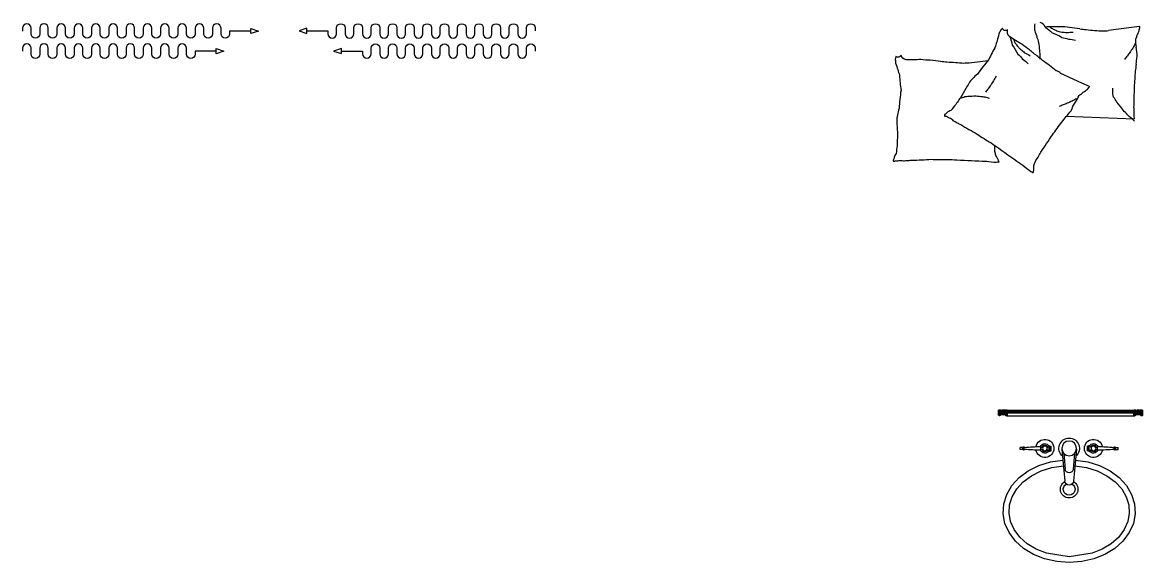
# Model space of a CAD drawing. Header units: millimetres. Extents: x -113526 to 211532, y -79714 to 28306.
# Drawn here: x 53110 to 57002, y 18924 to 20801 of the extents above; entities that cross this region are included whole.
import ezdxf

# ---------------------------------------------------------------- set-up
doc = ezdxf.new("R2010")
doc.units = ezdxf.units.MM
for name, color, linetype in [('$Longfin_AP_HATCH', 1, 'Continuous'), ('3粗线2 家具造型  - 7号线', 7, 'Continuous'), ('A01 建筑墙体', 4, 'Continuous'), ('FF-FURN', 51, 'Continuous')]:
    doc.layers.add(name, color=color, linetype=linetype)

# ---------------------------------------------------------------- blocks, each defined once
blk = doc.blocks.new('dbfgadhm')
at = {"layer": 'FF-FURN', "color": 4}
for p, q in [((173858939.1, 71135307.3), (173858859.6, 71135296.6)), ((173858967.9, 71135311.1), (173858939.1, 71135307.3)), ((173858948.7, 71134989.5), (173858713.2, 71134998))]:
    blk.add_line(p, q, dxfattribs=at)
for points in [[(173858515.5, 71135275.9, -0.263368), (173858509.3, 71135299.3, -0.494818), (173858491.3, 71135304.8, -0.049225), (173858484.3, 71135297.2, -0.036831), (173858478.3, 71135284.9, -0.031893), (173858472.8, 71135262.3, 0.035782), (173858467.6, 71135242.3, 0.032941), (173858444, 71135196, 0.026564), (173858404.1, 71135145.6, 0.017905), (173858387.9, 71135130.4, -0.033397), (173858379.7, 71135121.8, -0.03204), (173858368.6, 71135103.6, 0.018442), (173858350.6, 71135071, 0.010837), (173858329.5, 71135040.3, 0.014624), (173858312, 71135018.8, 0.111249), (173858299, 71135011.8, -0.153708), (173858290.5, 71135005.7, -0.076444), (173858289.5, 71135001.3, -0.215512), (173858290.5, 71134999.3, -0.585858), (173858293.8, 71134998.9, 0.363489), (173858297.4, 71134999.9, 0.191716), (173858306.7, 71134993.8, -0.129675), (173858319.4, 71134984.2, -0.01735), (173858333.8, 71134976.7, 0.019326), (173858346.8, 71134970, 0.018818), (173858403.7, 71134937.2, 0.021828), (173858451.5, 71134906.4, 0.006204), (173858478.2, 71134887.8, 0.001963), (173858562, 71134828.5, 0.028341), (173858589.7, 71134807.4, -0.117014), (173858597, 71134803, -0.36606), (173858598.2, 71134803.2, -0.03973), (173858600.2, 71134811.2, -0.048309), (173858600.2, 71134820.7, 0.062981), (173858600.4, 71134827.9, 0.04058), (173858605.1, 71134840.9, 0.014345), (173858624.4, 71134874.2, 0.005484), (173858664.7, 71134934.2, 0.007153), (173858697.5, 71134978.9, 0.008762), (173858713.2, 71134998, -0.008153), (173858730, 71135018.4, -0.06251), (173858744.5, 71135048.3, 0.078669), (173858757.3, 71135071.3, 0.047825), (173858768.2, 71135079.6, -0.034494), (173858783.8, 71135090.5, -0.023571), (173858794.2, 71135101.1, -0.510228), (173858793.6, 71135102.2), (173858767.2, 71135114.4), (173858694.4, 71135148, 0.073041), (173858678.1, 71135157.4, 0.023305), (173858630.9, 71135192.3, 0.018299), (173858613.8, 71135206.3, -0.01097), (173858585.7, 71135229.9, -0.042281), (173858559.1, 71135249.4, -0.027201), (173858515.3, 71135276.2)], [(173858640, 71135308.9, -0.077379), (173858664, 71135288.5, -0.077379), (173858697.1, 71135273.3, -0.047525), (173858720.6, 71135267.2, -0.047525), (173858745.6, 71135263.9)], [(173858655.4, 71135309.5, -0.05369), (173858667.7, 71135301.2, -0.070312), (173858679.4, 71135296.3, -0.015448), (173858687.6, 71135294, -0.013244), (173858697.4, 71135291.7, -0.082127), (173858714.7, 71135289.7, -0.064164), (173858737, 71135291)], [(173858515.5, 71135276, -0.077379), (173858524.9, 71135245.9, -0.077379), (173858544.7, 71135215.3, -0.047525), (173858561.3, 71135197.6, -0.047525), (173858580.5, 71135181.4)], [(173858528.9, 71135268.3, -0.05369), (173858534.8, 71135254.6, -0.070312), (173858542.1, 71135244.2, -0.015448), (173858547.8, 71135237.9, -0.013244), (173858554.8, 71135230.7, -0.082127), (173858568.3, 71135219.7, -0.064164), (173858587.9, 71135208.9)], [(173858952.9, 71135251.7, 0.009729), (173858944, 71135236.1, 0.009729), (173858934.1, 71135220.8, 0.007971), (173858925.2, 71135208.4, 0.007971), (173858915.6, 71135196.2)], [(173858156.3, 71135195.4, -0.263368), (173858138.5, 71135211.8, -0.494818), (173858120.5, 71135206.8, -0.049225), (173858118.6, 71135196.6, -0.036831), (173858120.1, 71135183, -0.031893), (173858127.5, 71135161, 0.035782), (173858133.9, 71135141.3, 0.032941), (173858138.8, 71135089.6, 0.026564), (173858132.1, 71135025.6, 0.017905), (173858126.6, 71135004.1, -0.033397), (173858124.2, 71134992.5, -0.03204), (173858124.6, 71134971.2, 0.018442), (173858126.9, 71134934.1, 0.010837), (173858125.5, 71134896.8, 0.014624), (173858122.2, 71134869.2, 0.111249), (173858115, 71134856.4, -0.153708), (173858111, 71134846.7, -0.076444), (173858112.6, 71134842.4, -0.215512), (173858114.6, 71134841.2, -0.585858), (173858117.5, 71134842.7, 0.363489), (173858120, 71134845.5, 0.191716), (173858131.1, 71134845.3, -0.129675), (173858147, 71134843.9, -0.01735), (173858163.2, 71134845.4, 0.019326), (173858177.7, 71134846.7, 0.018818), (173858243.4, 71134849.4, 0.021828), (173858300.3, 71134849, 0.006204), (173858332.7, 71134847.7, 0.001963), (173858435.3, 71134842.5, 0.028341), (173858469.9, 71134839.5, -0.117014), (173858478.5, 71134839.7, -0.36606), (173858479.4, 71134840.5, -0.03973), (173858476.8, 71134848.4, -0.048309), (173858471.7, 71134856.4, 0.062981), (173858468.1, 71134862.6, 0.04058), (173858465, 71134876.1, 0.008142), (173858463.9, 71134897.9, 0.005484)], [(173858441.1, 71135191.9), (173858375.9, 71135183.2, 0.073041), (173858357.1, 71135182.4, 0.023305), (173858298.5, 71135186.6, 0.018299), (173858276.6, 71135189.3, -0.01097), (173858240.2, 71135194.1, -0.042281), (173858207.3, 71135196.3, -0.027201), (173858156, 71135195.5)], [(173858469.2, 71135138.2, 0.009729), (173858460.3, 71135122.7, 0.009729), (173858450.4, 71135107.3, 0.007971), (173858441.5, 71135094.9, 0.007971), (173858432, 71135082.7)], [(173858344.5, 71135061.7, 0.027842), (173858360.6, 71135067.5, 0.048685), (173858371, 71135069.3, 0.023666), (173858399.4, 71135069.9, 0.031223), (173858422, 71135068.1, 0.046801), (173858429.8, 71135066.5, 0.023191), (173858445.8, 71135061.6)], [(173858950, 71134981.5, 0.016108), (173858925.2, 71135004.3, 0.024599), (173858911, 71135019.9, 0.009477), (173858889.1, 71135048.6, 0.015937), (173858877.5, 71135065.9, 0.072521), (173858874.2, 71135075.4, 0.033339), (173858874.4, 71135096.3)], [(173858749.1, 71135060.1, 0.009729), (173858733.2, 71135051.7, 0.009729), (173858716.6, 71135044, 0.007971), (173858702.5, 71135038.3, 0.007971), (173858687.9, 71135033.2)]]:
    blk.add_lwpolyline(points, format="xyb", dxfattribs=at)
for centre, radius, start, end in [((173858654.6, 71135305.8), 52.5, 164.0974, 175.3698), ((173858695.5, 71135313.1), 93.3, 181.864, 190.3012), ((173858779.8, 71135343.8), 182.3, 195.068, 202.3748), ((173858616.6, 71135301.3), 24.5, 17.8135, 76.8327), ((173858673.1, 71134838.4), 471.7, 87.8287, 94.0611), ((173858694.4, 71135114.4), 195.4, 81.3221, 91.0065), ((173858632.3, 71134475.7), 836.9, 81.2008, 83.7148), ((173858808.1, 71135600.4), 301.4, 260.8759, 265.0692), ((173858856.9, 71135926.3), 630.7, 263.197, 268.5372), ((173858847.4, 71135360.3), 64.8, 264.1403, 280.8504), ((173858834.7, 71135340.4), 138.5, 333.4134, 341.3157), ((173858813.3, 71135336.4), 157.9, 345.1599, 350.561), ((173858968.3, 71135310.4), 0.755, 8.2712, 116.3991), ((173858477.4, 71135220), 144.5, 13.9328, 22.1299), ((173859037.6, 71135257.3), 84.2, 174.3431, 192.3357), ((173859023, 71135247.3), 71.5, 154.2296, 165.182), ((173858227.9, 71135192.2), 394.7, 1.5736, 9.1204), ((173858825.9, 71135208.1), 133.2, 359.2359, 13.5436), ((173858017.5, 71135234.2), 605.7, 356.5105, 357.0536), ((173859652.2, 71135082.9), 703.1, 172.0615, 174.0695), ((173858151.6, 71135292.8), 812.1, 352.0159, 353.8844), ((173860884.5, 71134995.8), 1938.3, 175.2728, 176.912), ((173862240.7, 71134978.2), 3294, 177.8757, 179.1326), ((173859618.3, 71135035.6), 671.1, 180.6453, 183.9327)]:
    blk.add_arc(centre, radius, start, end, dxfattribs=at)
blk = doc.blocks.new('e3rr4r')
at = {"layer": 'A01 建筑墙体'}
h = blk.add_hatch(dxfattribs=at)
h.set_pattern_fill('木纹5', color=250, scale=5, angle=180, double=1)
h.set_pattern_definition([(180, (62777.402, 136297.25), (-3e-14, 20), [4, -6, 2, -8]), (180, (62763.402, 136297.75), (-3e-14, 20), [4, -16]), (180, (62765.402, 136298.75), (-3e-14, 20), [2, -18]), (180, (62776.402, 136299.25), (-3e-14, 20), [1, -14, 1, -4]), (180, (62769.402, 136300.25), (-3e-14, 20), [4, -6, 1, -9]), (180, (62774.402, 136300.75), (-3e-14, 20), [3, -17]), (180, (62769.402, 136301.25), (-3e-14, 20), [6, -14]), (180, (62775.402, 136301.75), (-3e-14, 20), [4, -16]), (180, (62767.402, 136302.25), (-3e-14, 20), [10, -10]), (180, (62773.402, 136303.25), (-3e-14, 20), [2, -6, 4, -8]), (180, (62759.402, 136303.75), (-3e-14, 20), [4, -16]), (180, (62763.402, 136304.25), (-3e-14, 20), [2, -18]), (180, (62767.402, 136304.75), (-3e-14, 20), [2, -18]), (180, (62777.402, 136305.25), (-3e-14, 20), [4, -16]), (180, (62767.402, 136305.75), (-3e-14, 20), [4, -16]), (180, (62767.402, 136306.75), (-3e-14, 20), [4, -4, 4, -8]), (180, (62771.402, 136307.75), (-3e-14, 20), [2, -10, 4, -4]), (180, (62767.402, 136308.25), (-3e-14, 20), [6, -14]), (180, (62767.402, 136309.25), (-3e-14, 20), [4, -16]), (180, (62775.402, 136309.75), (-3e-14, 20), [6, -8, 2, -4]), (180, (62775.402, 136310.75), (-3e-14, 20), [10, -10]), (180, (62763.402, 136311.25), (-3e-14, 20), [2, -18]), (180, (62769.402, 136311.75), (-3e-14, 20), [4, -16]), (180, (62773.402, 136312.25), (-3e-14, 20), [2, -8, 2, -8]), (180, (62775.402, 136312.75), (-3e-14, 20), [2, -6, 4, -8]), (180, (62771.402, 136313.25), (-3e-14, 20), [2, -10, 2, -6]), (180, (62767.402, 136313.75), (-3e-14, 20), [6, -14]), (180, (62775.402, 136314.75), (-3e-14, 20), [4, -16]), (180, (62765.402, 136315.25), (-3e-14, 20), [2, -18]), (180, (62761.402, 136315.75), (-3e-14, 20), [2, -18]), (165.9637565, (62763.4023, 136298.7495), (-20, -7e-10), [2.06, -80.4021105]), (165.9637565, (62761.4023, 136303.2495), (-20, -7e-10), [2.06, -80.4021105]), (165.9637565, (62763.4023, 136315.2495), (-20, -7e-10), [2.06, -80.4021105]), (165.9637565, (62769.4023, 136307.7495), (-20, -7e-10), [2.06, -80.4021105]), (165.9637565, (62765.4023, 136310.7495), (-20, -7e-10), [2.06, -80.4021105]), (165.9637565, (62763.4023, 136309.2495), (-20, -7e-10), [2.06, -80.4021105]), (165.9637565, (62773.4023, 136312.7495), (-20, -7e-10), [2.06, -80.4021105]), (165.9637565, (62765.4023, 136311.7495), (-20, -7e-10), [2.06, -80.4021105]), (165.9637565, (62761.4023, 136304.2495), (-20, -7e-10), [4.12, -78.3421105]), (165.9637565, (62763.4023, 136305.7495), (-20, -7e-10), [4.12, -78.3421105]), (165.9637565, (62763.4023, 136306.7495), (-20, -7e-10), [4.12, -78.3421105]), (14.0362435, (62769.4023, 136300.2495), (20, -7e-10), [2.06, -4.12, 2.06, -74.2221105]), (14.0362435, (62773.4023, 136303.2495), (20, -7e-10), [2.06, -80.4021105]), (14.0362435, (62773.4023, 136312.2495), (20, -7e-10), [4.12, -78.3421105]), (345.9637565, (62763.4023, 136297.7495), (20, 7e-10), [2.06, -80.4021105]), (194.0362435, (62759.4023, 136297.7495), (-20, 7e-10), [2.06, -80.4021105]), (194.0362435, (62765.4023, 136304.7495), (-20, 7e-10), [2.06, -80.4021105]), (194.0362435, (62761.4023, 136308.2495), (-20, 7e-10), [2.06, -80.4021105]), (194.0362435, (62769.4023, 136309.7495), (-20, 7e-10), [2.06, -80.4021105]), (194.0362435, (62771.4023, 136312.2495), (-20, 7e-10), [2.06, -80.4021105]), (194.0362435, (62769.4023, 136313.2495), (-20, 7e-10), [2.06, -80.4021105]), (194.0362435, (62769.4023, 136309.7495), (-20, 7e-10), [2.06, -80.4021105]), (194.0362435, (62763.4023, 136312.7495), (-20, 7e-10), [8.24, -74.2221105]), (194.0362435, (62775.4023, 136299.2495), (-20, 7e-10), [8.24, -74.2221105]), (194.0362435, (62773.4023, 136300.7495), (-20, 7e-10), [8.24, -74.2221105]), (194.0362435, (62771.4023, 136301.7495), (-20, 7e-10), [2.06, -4.12, 4.12, -72.1621105]), (194.0362435, (62771.4023, 136303.2495), (-20, 7e-10), [4.12, -4.12, 4.12, -70.1021105]), (194.0362435, (62773.4023, 136305.2495), (-20, 7e-10), [8.24, -74.2221105]), (194.0362435, (62775.4023, 136306.7495), (-20, 7e-10), [8.24, -74.2221105]), (194.0362435, (62775.4023, 136307.7495), (-20, 7e-10), [8.24, -74.2221105]), (194.0362435, (62761.4023, 136313.7495), (-20, 7e-10), [2.06, -80.4021105]), (194.0362325, (62759.4023, 136315.7495), (-20, 3.84e-06), [4.12, -78.3421105]), (194.0362325, (62771.4023, 136314.7495), (-20, 3.84e-06), [4.12, -78.3421105]), (194.0362425, (62773.4023, 136297.2495), (-20, 3.5e-07), [8.24, -74.2221105]), (194.0362425, (62761.4023, 136311.2495), (-20, 3.5e-07), [6.18, -76.2821105]), (194.0362425, (62759.4023, 136309.7495), (-20, 3.5e-07), [12.36, -70.1021105])])
edge = h.paths.add_edge_path()
edge.add_arc((242381.2, -16674.7), 3, -2.2288, 182.2288)
edge.add_arc((242376.7, -16674.9), 1.5, -176.3285, 3.3181, ccw=False)
edge.add_line((242375.2, -16675), (242363.6, -16675))
edge.add_arc((242362.1, -16674.7), 1.51, -176.1446, -9.9844, ccw=False)
edge.add_arc((242357.4, -16675.2), 3.24, 6.1071, 169.3095)
edge.add_line((242354.2, -16674.6), (242354.2, -16691.9))
edge.add_line((242354.2, -16691.9), (242384.2, -16691.9))
edge.add_line((242384.2, -16691.9), (242384.2, -16674.8))
h = blk.add_hatch(dxfattribs=at)
h.set_pattern_fill('木纹5', color=250, scale=5, angle=180, double=1)
h.set_pattern_definition([(180, (63247.402, 136297.25), (-3e-14, 20), [4, -6, 2, -8]), (180, (63233.402, 136297.75), (-3e-14, 20), [4, -16]), (180, (63235.402, 136298.75), (-3e-14, 20), [2, -18]), (180, (63246.402, 136299.25), (-3e-14, 20), [1, -14, 1, -4]), (180, (63239.402, 136300.25), (-3e-14, 20), [4, -6, 1, -9]), (180, (63244.402, 136300.75), (-3e-14, 20), [3, -17]), (180, (63239.402, 136301.25), (-3e-14, 20), [6, -14]), (180, (63245.402, 136301.75), (-3e-14, 20), [4, -16]), (180, (63237.402, 136302.25), (-3e-14, 20), [10, -10]), (180, (63243.402, 136303.25), (-3e-14, 20), [2, -6, 4, -8]), (180, (63229.402, 136303.75), (-3e-14, 20), [4, -16]), (180, (63233.402, 136304.25), (-3e-14, 20), [2, -18]), (180, (63237.402, 136304.75), (-3e-14, 20), [2, -18]), (180, (63247.402, 136305.25), (-3e-14, 20), [4, -16]), (180, (63237.402, 136305.75), (-3e-14, 20), [4, -16]), (180, (63237.402, 136306.75), (-3e-14, 20), [4, -4, 4, -8]), (180, (63241.402, 136307.75), (-3e-14, 20), [2, -10, 4, -4]), (180, (63237.402, 136308.25), (-3e-14, 20), [6, -14]), (180, (63237.402, 136309.25), (-3e-14, 20), [4, -16]), (180, (63245.402, 136309.75), (-3e-14, 20), [6, -8, 2, -4]), (180, (63245.402, 136310.75), (-3e-14, 20), [10, -10]), (180, (63233.402, 136311.25), (-3e-14, 20), [2, -18]), (180, (63239.402, 136311.75), (-3e-14, 20), [4, -16]), (180, (63243.402, 136312.25), (-3e-14, 20), [2, -8, 2, -8]), (180, (63245.402, 136312.75), (-3e-14, 20), [2, -6, 4, -8]), (180, (63241.402, 136313.25), (-3e-14, 20), [2, -10, 2, -6]), (180, (63237.402, 136313.75), (-3e-14, 20), [6, -14]), (180, (63245.402, 136314.75), (-3e-14, 20), [4, -16]), (180, (63235.402, 136315.25), (-3e-14, 20), [2, -18]), (180, (63231.402, 136315.75), (-3e-14, 20), [2, -18]), (165.9637565, (63233.4023, 136298.7495), (-20, -7e-10), [2.06, -80.4021105]), (165.9637565, (63231.4023, 136303.2495), (-20, -7e-10), [2.06, -80.4021105]), (165.9637565, (63233.4023, 136315.2495), (-20, -7e-10), [2.06, -80.4021105]), (165.9637565, (63239.4023, 136307.7495), (-20, -7e-10), [2.06, -80.4021105]), (165.9637565, (63235.4023, 136310.7495), (-20, -7e-10), [2.06, -80.4021105]), (165.9637565, (63233.4023, 136309.2495), (-20, -7e-10), [2.06, -80.4021105]), (165.9637565, (63243.4023, 136312.7495), (-20, -7e-10), [2.06, -80.4021105]), (165.9637565, (63235.4023, 136311.7495), (-20, -7e-10), [2.06, -80.4021105]), (165.9637565, (63231.4023, 136304.2495), (-20, -7e-10), [4.12, -78.3421105]), (165.9637565, (63233.4023, 136305.7495), (-20, -7e-10), [4.12, -78.3421105]), (165.9637565, (63233.4023, 136306.7495), (-20, -7e-10), [4.12, -78.3421105]), (14.0362435, (63239.4023, 136300.2495), (20, -7e-10), [2.06, -4.12, 2.06, -74.2221105]), (14.0362435, (63243.4023, 136303.2495), (20, -7e-10), [2.06, -80.4021105]), (14.0362435, (63243.4023, 136312.2495), (20, -7e-10), [4.12, -78.3421105]), (345.9637565, (63233.4023, 136297.7495), (20, 7e-10), [2.06, -80.4021105]), (194.0362435, (63229.4023, 136297.7495), (-20, 7e-10), [2.06, -80.4021105]), (194.0362435, (63235.4023, 136304.7495), (-20, 7e-10), [2.06, -80.4021105]), (194.0362435, (63231.4023, 136308.2495), (-20, 7e-10), [2.06, -80.4021105]), (194.0362435, (63239.4023, 136309.7495), (-20, 7e-10), [2.06, -80.4021105]), (194.0362435, (63241.4023, 136312.2495), (-20, 7e-10), [2.06, -80.4021105]), (194.0362435, (63239.4023, 136313.2495), (-20, 7e-10), [2.06, -80.4021105]), (194.0362435, (63239.4023, 136309.7495), (-20, 7e-10), [2.06, -80.4021105]), (194.0362435, (63233.4023, 136312.7495), (-20, 7e-10), [8.24, -74.2221105]), (194.0362435, (63245.4023, 136299.2495), (-20, 7e-10), [8.24, -74.2221105]), (194.0362435, (63243.4023, 136300.7495), (-20, 7e-10), [8.24, -74.2221105]), (194.0362435, (63241.4023, 136301.7495), (-20, 7e-10), [2.06, -4.12, 4.12, -72.1621105]), (194.0362435, (63241.4023, 136303.2495), (-20, 7e-10), [4.12, -4.12, 4.12, -70.1021105]), (194.0362435, (63243.4023, 136305.2495), (-20, 7e-10), [8.24, -74.2221105]), (194.0362435, (63245.4023, 136306.7495), (-20, 7e-10), [8.24, -74.2221105]), (194.0362435, (63245.4023, 136307.7495), (-20, 7e-10), [8.24, -74.2221105]), (194.0362435, (63231.4023, 136313.7495), (-20, 7e-10), [2.06, -80.4021105]), (194.0362325, (63229.4023, 136315.7495), (-20, 3.84e-06), [4.12, -78.3421105]), (194.0362325, (63241.4023, 136314.7495), (-20, 3.84e-06), [4.12, -78.3421105]), (194.0362425, (63243.4023, 136297.2495), (-20, 3.5e-07), [8.24, -74.2221105]), (194.0362425, (63231.4023, 136311.2495), (-20, 3.5e-07), [6.18, -76.2821105]), (194.0362425, (63229.4023, 136309.7495), (-20, 3.5e-07), [12.36, -70.1021105])])
edge = h.paths.add_edge_path()
edge.add_arc((242851.2, -16674.7), 3, -2.2288, 182.2288)
edge.add_arc((242846.7, -16674.9), 1.5, -176.3285, 3.3181, ccw=False)
edge.add_line((242845.2, -16675), (242833.6, -16675))
edge.add_arc((242832.1, -16674.7), 1.51, -176.1446, -9.9844, ccw=False)
edge.add_arc((242827.4, -16675.2), 3.24, 6.1071, 169.3095)
edge.add_line((242824.2, -16674.6), (242824.2, -16691.9))
edge.add_line((242824.2, -16691.9), (242854.2, -16691.9))
edge.add_line((242854.2, -16691.9), (242854.2, -16674.8))
at = {"layer": '3粗线2 家具造型  - 7号线', "color": 250}
for p, q in [((242501.3, -16553.7), (242501.3, -16563.8)), ((242507.4, -16555.2), (242501.3, -16555.2)), ((242507.4, -16562.3), (242501.3, -16562.3)), ((242522.2, -16555.2), (242530.2, -16550.5)), ((242522.2, -16562.3), (242530.2, -16566.9)), ((242530.2, -16549.4), (242532.5, -16549.4)), ((242530.2, -16549.4), (242530.2, -16568.1)), ((242530.2, -16568.1), (242532.5, -16568.1)), ((242532.5, -16549.4), (242536.1, -16550.5)), ((242532.5, -16549.4), (242532.5, -16568.1)), ((242532.5, -16568.1), (242536.1, -16566.9)), ((242536.1, -16550.5), (242536.1, -16566.9)), ((242665.9, -16549.4), (242662.3, -16550.5)), ((242662.3, -16550.5), (242662.3, -16566.9)), ((242665.9, -16568.1), (242662.3, -16566.9)), ((242668.2, -16549.4), (242665.9, -16549.4)), ((242665.9, -16549.4), (242665.9, -16568.1)), ((242668.2, -16568.1), (242665.9, -16568.1)), ((242668.2, -16549.4), (242668.2, -16568.1)), ((242676.2, -16555.2), (242668.2, -16550.5)), ((242676.2, -16562.3), (242668.2, -16566.9)), ((242691, -16555.2), (242697.1, -16555.2)), ((242691, -16562.3), (242697.1, -16562.3)), ((242697.1, -16553.7), (242697.1, -16563.8))]:
    blk.add_line(p, q, dxfattribs=at)
at = {"layer": '3粗线2 家具造型  - 7号线', "color": 4}
for points in [[(242384.2, -16674.8, 1.039676), (242378.2, -16674.8, -0.996921), (242375.2, -16675), (242363.6, -16675, -0.885972), (242360.6, -16674.9, 0.863195), (242354.2, -16674.6), (242354.2, -16691.9), (242384.2, -16691.9), (242384.2, -16674.8)], [(242854.2, -16674.8, 1.039676), (242848.2, -16674.8, -0.996921), (242845.2, -16675), (242833.6, -16675, -0.885972), (242830.6, -16674.9, 0.863195), (242824.2, -16674.6), (242824.2, -16691.9), (242854.2, -16691.9), (242854.2, -16674.8)]]:
    blk.add_lwpolyline(points, format="xyb", dxfattribs=at)
at = {"layer": '3粗线2 家具造型  - 7号线', "color": 250}
for centre in [(242514.8, -16558.7), (242683.6, -16558.7)]:
    blk.add_circle(centre, 8.2, dxfattribs=at)
for centre, start, end in [((242500.2, -16553.7), 0, 89.8952), ((242500.2, -16563.8), 270.1048, 0), ((242698.2, -16553.7), 90.1048, 180), ((242698.2, -16563.8), 180, 269.8952)]:
    blk.add_arc(centre, 1.17, start, end, dxfattribs=at)
at = {"layer": 'A01 建筑墙体', "color": 4, "extrusion": (0, 0, -1)}
for p, q in [((242475.1, -16190.1), (242440.8, -16211.1)), ((242513.9, -16174.5), (242475.1, -16190.1)), ((242555.8, -16165), (242513.9, -16174.5)), ((242599.2, -16161.7), (242555.8, -16165)), ((242642.7, -16165), (242599.2, -16161.7)), ((242684.5, -16174.5), (242642.7, -16165)), ((242723.3, -16190.1), (242684.5, -16174.5)), ((242757.7, -16211.1), (242723.3, -16190.1)), ((242440.8, -16211.1), (242412.2, -16236.7)), ((242786.2, -16236.7), (242757.7, -16211.1)), ((242390.3, -16266.1), (242376.1, -16298.2)), ((242412.2, -16236.7), (242390.3, -16266.1)), ((242808.1, -16266.1), (242786.2, -16236.7)), ((242822.4, -16298.2), (242808.1, -16266.1)), ((242376.1, -16298.2), (242369.8, -16331.8)), ((242828.6, -16331.8), (242822.4, -16298.2)), ((242369.8, -16331.8), (242371.9, -16365.7)), ((242826.5, -16365.7), (242828.6, -16331.8)), ((242371.9, -16365.7), (242382.2, -16398.7)), ((242816.2, -16398.7), (242826.5, -16365.7)), ((242382.2, -16398.7), (242400.3, -16429.6)), ((242798.1, -16429.6), (242816.2, -16398.7)), ((242400.3, -16429.6), (242425.6, -16457.3)), ((242425.6, -16457.3), (242457.2, -16480.7)), ((242741.2, -16480.7), (242772.8, -16457.3)), ((242772.8, -16457.3), (242798.1, -16429.6)), ((242457.2, -16480.7), (242493.9, -16499.1)), ((242493.9, -16499.1), (242534.4, -16511.7)), ((242664, -16511.7), (242704.5, -16499.1)), ((242704.5, -16499.1), (242741.2, -16480.7)), ((242534.4, -16511.7), (242577.3, -16518.1)), ((242621.1, -16518.1), (242664, -16511.7))]:
    blk.add_line(p, q, dxfattribs=at)
at = {"layer": 'A01 建筑墙体', "color": 250, "extrusion": (0, 0, -1)}
for p, q in [((242599.2, -16182.1), (242519.9, -16194)), ((242678.5, -16194), (242599.2, -16182.1)), ((242452.9, -16227.5), (242427.2, -16250.6)), ((242484.1, -16208.4), (242452.9, -16227.5)), ((242519.9, -16194), (242484.1, -16208.4)), ((242714.3, -16208.4), (242678.5, -16194)), ((242745.6, -16227.5), (242714.3, -16208.4)), ((242771.2, -16250.6), (242745.6, -16227.5)), ((242427.2, -16250.6), (242407.9, -16276.5)), ((242790.5, -16276.5), (242771.2, -16250.6)), ((242395.5, -16304.4), (242390.2, -16333.2)), ((242407.9, -16276.5), (242395.5, -16304.4)), ((242802.9, -16304.4), (242790.5, -16276.5)), ((242808.2, -16333.2), (242802.9, -16304.4)), ((242390.2, -16333.2), (242392, -16362.1)), ((242806.4, -16362.1), (242808.2, -16333.2)), ((242392, -16362.1), (242400.9, -16390.6)), ((242797.5, -16390.6), (242806.4, -16362.1)), ((242400.9, -16390.6), (242416.8, -16417.6)), ((242416.8, -16417.6), (242439.4, -16442.2)), ((242759, -16442.2), (242781.6, -16417.6)), ((242781.6, -16417.6), (242797.5, -16390.6)), ((242439.4, -16442.2), (242468.1, -16463.4)), ((242730.3, -16463.4), (242759, -16442.2)), ((242468.1, -16463.4), (242501.8, -16480.2)), ((242501.8, -16480.2), (242539.3, -16491.9)), ((242539.3, -16491.9), (242579.1, -16497.8)), ((242619.3, -16497.8), (242659.1, -16491.9)), ((242659.1, -16491.9), (242696.6, -16480.2)), ((242696.6, -16480.2), (242730.3, -16463.4))]:
    blk.add_line(p, q, dxfattribs=at)
at = {"layer": 'A01 建筑墙体', "color": 4}
for p, q in [((242573.8, -16556.4), (242584, -16445.1)), ((242624.6, -16556.4), (242614.4, -16445.1)), ((242438.6, -16555.2), (242429.3, -16555.2)), ((242429.3, -16555.2), (242429.3, -16562.3)), ((242438.6, -16562.3), (242429.3, -16562.3)), ((242438.6, -16555.2), (242438.6, -16562.3)), ((242443.3, -16555.2), (242443.3, -16562.3)), ((242755.1, -16555.2), (242755.1, -16562.3)), ((242759.8, -16555.2), (242769.1, -16555.2)), ((242759.8, -16555.2), (242759.8, -16562.3)), ((242759.8, -16562.3), (242769.1, -16562.3)), ((242769.1, -16555.2), (242769.1, -16562.3)), ((242381.6, -16671.8), (242827.4, -16672))]:
    blk.add_line(p, q, dxfattribs=at)
at = {"layer": 'A01 建筑墙体', "color": 250}
for p, q in [((242580.3, -16541.6), (242585.3, -16486)), ((242618.1, -16541.6), (242613.1, -16486))]:
    blk.add_line(p, q, dxfattribs=at)
at = {"layer": 'A01 建筑墙体', "color": 7}
blk.add_line((242354.2, -16691.9), (242854.2, -16691.9), dxfattribs=at)
at = {"layer": 'A01 建筑墙体', "color": 1}
for p, q in [((242384.2, -16681.9), (242824.2, -16681.9)), ((242384.2, -16686.9), (242824.2, -16686.9))]:
    blk.add_line(p, q, dxfattribs=at)
at = {"layer": 'A01 建筑墙体', "color": 250}
blk.add_circle((242599.2, -16558.7), 25.5, dxfattribs=at)
at = {"layer": 'A01 建筑墙体', "color": 4}
for centre, radius, start, end in [((242599.2, -16416.9), 30.6, 299.3941, 240.6059), ((242599.2, -16446.5), 15.3, 5.2159, 174.7841), ((242514.8, -16558.7), 31.5, 190.9684, 169.0316), ((242599.2, -16558.7), 35.7, 130.3688, 49.6312), ((242683.6, -16558.7), 31.5, 10.9684, 349.0316), ((242441, -16555.2), 2.34, 0, 180), ((242441, -16562.3), 2.34, 180, 0), ((242499.1, -17132.9), 580.4, 89.8952, 95.5157), ((242499.1, -15984.6), 580.4, 264.4843, 270.1048), ((242699.3, -17132.9), 580.4, 84.4843, 90.1048), ((242699.3, -15984.6), 580.4, 269.8952, 275.5157), ((242757.4, -16555.2), 2.34, 0, 180), ((242757.4, -16562.3), 2.34, 180, 0)]:
    blk.add_arc(centre, radius, start, end, dxfattribs=at)
at = {"layer": 'A01 建筑墙体', "color": 250}
for centre, radius, start, end in [((242599.2, -16416.9), 20.4, 298.8528, 241.1472), ((242599.2, -16487.3), 13.9, 5.2159, 174.7841), ((242514.8, -16558.7), 16.5, 27.8612, 157.9694), ((242514.8, -16558.7), 16.5, 202.0306, 332.1388), ((242514.8, -16558.7), 11.5, 26.8021, 162.2585), ((242514.8, -16558.7), 11.5, 197.7415, 333.1979), ((242683.6, -16558.7), 16.5, 22.0306, 152.1388), ((242683.6, -16558.7), 16.5, 207.8612, 337.9694), ((242683.6, -16558.7), 11.5, 17.7415, 153.1979), ((242683.6, -16558.7), 11.5, 206.8021, 342.2585)]:
    blk.add_arc(centre, radius, start, end, dxfattribs=at)

msp = doc.modelspace()

# ---------------------------------------------------------------- linework, layer by layer
at = {"color": 4, "ltscale": 5}
for points in [[(53230.3, 20771.3), (53230.3, 20761.3, -1), (53200.3, 20761.3), (53200.3, 20781.3, 1), (53170.3, 20781.3), (53170.3, 20761.3, -1), (53140.3, 20761.3), (53140.3, 20781.3, 1), (53110.3, 20781.3), (53110.3, 20771.3)], [(53530.3, 20771.3), (53530.3, 20761.3, -1), (53500.3, 20761.3), (53500.3, 20781.3, 1), (53470.3, 20781.3), (53470.3, 20761.3, -1), (53440.3, 20761.3), (53440.3, 20781.3, 1), (53410.3, 20781.3), (53410.3, 20761.3, -1), (53380.3, 20761.3), (53380.3, 20781.3, 1), (53350.3, 20781.3), (53350.3, 20761.3, -1), (53320.3, 20761.3), (53320.3, 20781.3, 1), (53290.3, 20781.3), (53290.3, 20761.3, -1), (53260.3, 20761.3), (53260.3, 20781.3, 1), (53230.3, 20781.3), (53230.3, 20771.3)], [(53830.3, 20771.3), (53830.3, 20761.3, -1), (53800.3, 20761.3), (53800.3, 20781.3, 1), (53770.3, 20781.3), (53770.3, 20761.3, -1), (53740.3, 20761.3), (53740.3, 20781.3, 1), (53710.3, 20781.3), (53710.3, 20761.3, -1), (53680.3, 20761.3), (53680.3, 20781.3, 1), (53650.3, 20781.3), (53650.3, 20761.3, -1), (53620.3, 20761.3), (53620.3, 20781.3, 1), (53590.3, 20781.3), (53590.3, 20761.3, -1), (53560.3, 20761.3), (53560.3, 20781.3, 1), (53530.3, 20781.3), (53530.3, 20771.3)], [(54171.7, 20771.8), (54171.7, 20761.8, 1), (54201.7, 20761.8), (54201.7, 20781.8, -1), (54231.7, 20781.8), (54231.7, 20761.8, 1), (54261.7, 20761.8), (54261.7, 20781.8, -1), (54291.7, 20781.8), (54291.7, 20761.8, 1), (54321.7, 20761.8), (54321.7, 20781.8, -1), (54351.7, 20781.8), (54351.7, 20761.8, 1), (54381.7, 20761.8), (54381.7, 20781.8, -1), (54411.7, 20781.8), (54411.7, 20761.8, 1), (54441.7, 20761.8), (54441.7, 20781.8, -1), (54471.7, 20781.8), (54471.7, 20771.8)], [(54471.7, 20771.8), (54471.7, 20761.8, 1), (54501.7, 20761.8), (54501.7, 20781.8, -1), (54531.7, 20781.8), (54531.7, 20761.8, 1), (54561.7, 20761.8), (54561.7, 20781.8, -1), (54591.7, 20781.8), (54591.7, 20761.8, 1), (54621.7, 20761.8), (54621.7, 20781.8, -1), (54651.7, 20781.8), (54651.7, 20761.8, 1), (54681.7, 20761.8), (54681.7, 20781.8, -1), (54711.7, 20781.8), (54711.7, 20761.8, 1), (54741.7, 20761.8), (54741.7, 20781.8, -1), (54771.7, 20781.8), (54771.7, 20771.8)], [(54771.7, 20771.8), (54771.7, 20761.8, 1), (54801.7, 20761.8), (54801.7, 20781.8, -1), (54831.7, 20781.8), (54831.7, 20761.8, 1), (54861.7, 20761.8), (54861.7, 20781.8, -1), (54891.7, 20781.8), (54891.7, 20771.8)]]:
    msp.add_lwpolyline(points, format="xyb", dxfattribs=at)
for points in [[(53903.4, 20771.3), (53903.4, 20780.4), (53930.3, 20771.3), (53903.4, 20762.2), (53903.4, 20771.3), (53830.3, 20771.3)], [(54098.6, 20771.8), (54098.6, 20780.9), (54071.7, 20771.8), (54098.6, 20762.7), (54098.6, 20771.8), (54171.7, 20771.8)]]:
    msp.add_lwpolyline(points, dxfattribs=at)
at = {"color": 8, "ltscale": 5}
for points in [[(53410.3, 20701.3), (53410.3, 20691.3, -1), (53380.3, 20691.3), (53380.3, 20711.3, 1), (53350.3, 20711.3), (53350.3, 20691.3, -1), (53320.3, 20691.3), (53320.3, 20711.3, 1), (53290.3, 20711.3), (53290.3, 20691.3, -1), (53260.3, 20691.3), (53260.3, 20711.3, 1), (53230.3, 20711.3), (53230.3, 20691.3, -1), (53200.3, 20691.3), (53200.3, 20711.3, 1), (53170.3, 20711.3), (53170.3, 20691.3, -1), (53140.3, 20691.3), (53140.3, 20711.3, 1), (53110.3, 20711.3), (53110.3, 20701.3)], [(53710.3, 20701.3), (53710.3, 20691.3, -1), (53680.3, 20691.3), (53680.3, 20711.3, 1), (53650.3, 20711.3), (53650.3, 20691.3, -1), (53620.3, 20691.3), (53620.3, 20711.3, 1), (53590.3, 20711.3), (53590.3, 20691.3, -1), (53560.3, 20691.3), (53560.3, 20711.3, 1), (53530.3, 20711.3), (53530.3, 20691.3, -1), (53500.3, 20691.3), (53500.3, 20711.3, 1), (53470.3, 20711.3), (53470.3, 20691.3, -1), (53440.3, 20691.3), (53440.3, 20711.3, 1), (53410.3, 20711.3), (53410.3, 20701.3)], [(54291.7, 20701.8), (54291.7, 20691.8, 1), (54321.7, 20691.8), (54321.7, 20711.8, -1), (54351.7, 20711.8), (54351.7, 20691.8, 1), (54381.7, 20691.8), (54381.7, 20711.8, -1), (54411.7, 20711.8), (54411.7, 20691.8, 1), (54441.7, 20691.8), (54441.7, 20711.8, -1), (54471.7, 20711.8), (54471.7, 20691.8, 1), (54501.7, 20691.8), (54501.7, 20711.8, -1), (54531.7, 20711.8), (54531.7, 20691.8, 1), (54561.7, 20691.8), (54561.7, 20711.8, -1), (54591.7, 20711.8), (54591.7, 20701.8)], [(54591.7, 20701.8), (54591.7, 20691.8, 1), (54621.7, 20691.8), (54621.7, 20711.8, -1), (54651.7, 20711.8), (54651.7, 20691.8, 1), (54681.7, 20691.8), (54681.7, 20711.8, -1), (54711.7, 20711.8), (54711.7, 20691.8, 1), (54741.7, 20691.8), (54741.7, 20711.8, -1), (54771.7, 20711.8), (54771.7, 20691.8, 1), (54801.7, 20691.8), (54801.7, 20711.8, -1), (54831.7, 20711.8), (54831.7, 20691.8, 1), (54861.7, 20691.8), (54861.7, 20711.8, -1), (54891.7, 20711.8), (54891.7, 20701.8)]]:
    msp.add_lwpolyline(points, format="xyb", dxfattribs=at)
for points in [[(53783.4, 20701.3), (53783.4, 20710.4), (53810.3, 20701.3), (53783.4, 20692.2), (53783.4, 20701.3), (53710.3, 20701.3)], [(54218.6, 20701.8), (54218.6, 20710.9), (54191.7, 20701.8), (54218.6, 20692.7), (54218.6, 20701.8), (54291.7, 20701.8)]]:
    msp.add_lwpolyline(points, dxfattribs=at)

# ---------------------------------------------------------------- block references
at = {"layer": '$Longfin_AP_HATCH', "color": 2}
msp.add_blockref('dbfgadhm', (-173801975.9, -71114524), dxfattribs=at)
at = {"color": 4, "xscale": -1, "rotation": 180}
msp.add_blockref('e3rr4r', (-185852, 2762), dxfattribs=at)

doc.saveas('drawing.dxf')
